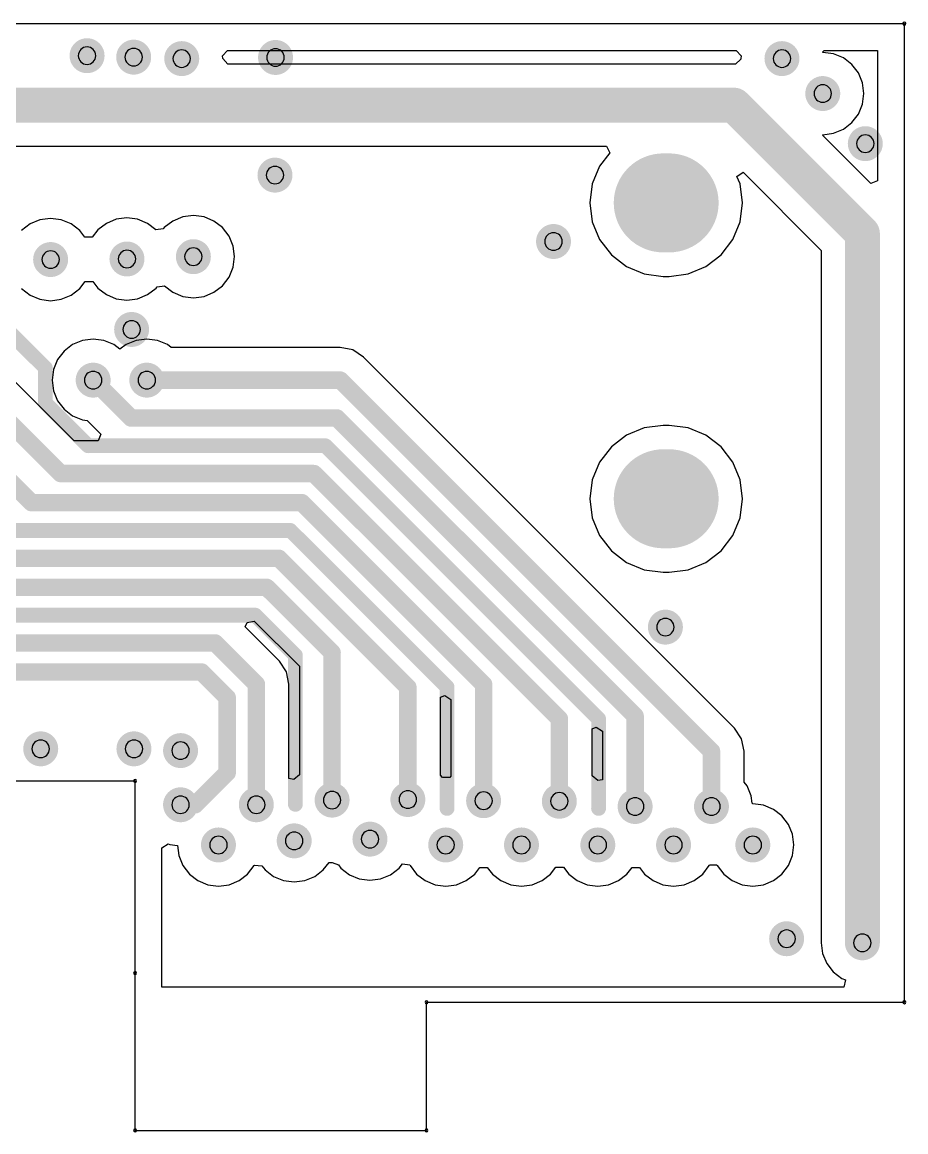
# Model space of a CAD drawing. Header units: inches. Extents: x 32166 to 66782, y 2386 to 7162.
# Drawn here: x 33131.7 to 33359.1, y 3474.4 to 3760.1 of the extents above; entities that cross this region are included whole.
import ezdxf

# ---------------------------------------------------------------- set-up
doc = ezdxf.new("R2010")
doc.units = ezdxf.units.IN
doc.header["$LTSCALE"] = 0.64311
doc.header["$MEASUREMENT"] = 0
for name, color, linetype in [('KEEPOUTLAYER', 6, 'CONTINUOUS'), ('MIDLAYER1', 16, 'CONTINUOUS'), ('MULTILAYER', 9, 'CONTINUOUS')]:
    doc.layers.add(name, color=color, linetype=linetype)

msp = doc.modelspace()

# ---------------------------------------------------------------- linework, layer by layer
at = {"layer": 'KEEPOUTLAYER'}
for p, q in [((32955.25, 3759.76), (33358.75, 3759.76)), ((33358.75, 3507.76), (33358.75, 3759.76)), ((32955.25, 3564.76), (33160.75, 3564.76)), ((33160.75, 3515.26), (33160.75, 3564.76)), ((33160.75, 3474.76), (33160.75, 3515.26)), ((33235.75, 3507.76), (33358.75, 3507.76)), ((33235.75, 3474.76), (33235.75, 3507.76)), ((33160.75, 3474.76), (33235.75, 3474.76))]:
    msp.add_line(p, q, dxfattribs=at)
for centre, start, end in [((33358.75, 3759.76), 0, 180), ((33358.75, 3759.76), 0, 180), ((33358.75, 3759.76), 180, 0), ((33358.75, 3759.76), 180, 0), ((33160.75, 3564.76), 0, 180), ((33160.75, 3564.76), 0, 180), ((33160.75, 3564.76), 180, 0), ((33160.75, 3564.76), 180, 0), ((33160.75, 3515.26), 0, 180), ((33160.75, 3515.26), 0, 180), ((33160.75, 3515.26), 180, 0), ((33160.75, 3515.26), 180, 0), ((33235.75, 3507.76), 0, 180), ((33235.75, 3507.76), 0, 180), ((33235.75, 3507.76), 180, 0), ((33235.75, 3507.76), 180, 0), ((33358.75, 3507.76), 0, 180), ((33358.75, 3507.76), 0, 180), ((33358.75, 3507.76), 180, 0), ((33358.75, 3507.76), 180, 0), ((33160.75, 3474.76), 0, 180), ((33160.75, 3474.76), 0, 180), ((33160.75, 3474.76), 180, 0), ((33160.75, 3474.76), 180, 0), ((33235.75, 3474.76), 0, 180), ((33235.75, 3474.76), 0, 180), ((33235.75, 3474.76), 180, 0), ((33235.75, 3474.76), 180, 0)]:
    msp.add_arc(centre, 0.375, start, end, dxfattribs=at)
at = {"layer": 'MIDLAYER1'}
for p, q in [((33183.25, 3751.45), (33184.51, 3752.88)), ((33184.51, 3752.88), (33315.49, 3752.88)), ((33315.49, 3752.88), (33316.75, 3751.45)), ((33337.75, 3752.47), (33338.11, 3752.88)), ((33337.75, 3752.35), (33337.75, 3752.47)), ((33340.49, 3751.99), (33337.75, 3752.35)), ((33338.11, 3752.88), (33351.87, 3752.88)), ((33343.05, 3750.93), (33340.49, 3751.99)), ((33351.87, 3752.88), (33351.87, 3719.31)), ((33183.34, 3750.76), (33183.25, 3751.45)), ((33184.58, 3749.35), (33183.34, 3750.76)), ((33314.95, 3749.35), (33184.58, 3749.35)), ((33315.33, 3749.3), (33314.95, 3749.35)), ((33316.67, 3750.65), (33315.33, 3749.3)), ((33316.75, 3751.45), (33316.66, 3750.76)), ((33316.66, 3750.76), (33316.67, 3750.65)), ((33345.24, 3749.25), (33343.05, 3750.93)), ((33346.92, 3747.06), (33345.24, 3749.25)), ((33347.98, 3744.5), (33346.92, 3747.06)), ((33348.34, 3741.76), (33347.98, 3744.5)), ((33347.98, 3739.02), (33348.34, 3741.76)), ((33346.92, 3736.47), (33347.98, 3739.02)), ((33345.24, 3734.27), (33346.92, 3736.47)), ((33340.49, 3731.53), (33343.05, 3732.59)), ((33343.05, 3732.59), (33345.24, 3734.27)), ((33337.67, 3731.02), (33337.75, 3731.17)), ((33350.11, 3718.58), (33337.67, 3731.02)), ((33337.75, 3731.17), (33340.49, 3731.53)), ((33123.14, 3728.17), (33282.09, 3728.17)), ((33282.93, 3726.46), (33280.32, 3723.06)), ((33282.09, 3728.17), (33282.93, 3726.46)), ((33280.32, 3723.06), (33278.43, 3718.5)), ((33315.67, 3720.42), (33317.25, 3721.48)), ((33317.25, 3721.48), (33337.36, 3701.38)), ((33278.43, 3718.5), (33277.79, 3713.61)), ((33316.47, 3718.5), (33315.67, 3720.42)), ((33317.11, 3713.61), (33316.47, 3718.5)), ((33351.87, 3719.31), (33350.11, 3718.58)), ((33277.79, 3713.61), (33278.43, 3708.71)), ((33316.47, 3708.71), (33317.11, 3713.61)), ((33136.26, 3709.24), (33133.71, 3708.18)), ((33139, 3709.6), (33136.26, 3709.24)), ((33141.74, 3709.24), (33139, 3709.6)), ((33144.3, 3708.18), (33141.74, 3709.24)), ((33155.91, 3709.39), (33153.36, 3708.33)), ((33158.65, 3709.75), (33155.91, 3709.39)), ((33161.39, 3709.39), (33158.65, 3709.75)), ((33163.95, 3708.33), (33161.39, 3709.39)), ((33173.01, 3709.99), (33170.45, 3708.93)), ((33175.75, 3710.35), (33173.01, 3709.99)), ((33178.49, 3709.99), (33175.75, 3710.35)), ((33181.05, 3708.93), (33178.49, 3709.99)), ((33133.71, 3708.18), (33131.51, 3706.5)), ((33146.49, 3706.5), (33144.3, 3708.18)), ((33147.82, 3704.77), (33146.49, 3706.5)), ((33151.16, 3706.65), (33149.72, 3704.77)), ((33153.36, 3708.33), (33151.16, 3706.65)), ((33166.12, 3706.67), (33163.95, 3708.33)), ((33168.01, 3706.92), (33166.12, 3706.67)), ((33168.26, 3707.25), (33168.01, 3706.92)), ((33170.45, 3708.93), (33168.26, 3707.25)), ((33183.24, 3707.25), (33181.05, 3708.93)), ((33184.92, 3705.06), (33183.24, 3707.25)), ((33278.43, 3708.71), (33280.32, 3704.15)), ((33314.58, 3704.15), (33316.47, 3708.71)), ((33149.72, 3704.77), (33147.82, 3704.77)), ((33185.98, 3702.5), (33184.92, 3705.06)), ((33280.32, 3704.15), (33283.33, 3700.23)), ((33311.57, 3700.23), (33314.58, 3704.15)), ((33186.34, 3699.76), (33185.98, 3702.5)), ((33337.36, 3701.38), (33337.36, 3523.06)), ((33185.98, 3697.02), (33186.34, 3699.76)), ((33283.33, 3700.23), (33287.24, 3697.23)), ((33307.65, 3697.23), (33311.57, 3700.23)), ((33184.92, 3694.47), (33185.98, 3697.02)), ((33287.24, 3697.23), (33291.8, 3695.34)), ((33291.8, 3695.34), (33296.7, 3694.69)), ((33298.2, 3694.69), (33303.09, 3695.34)), ((33303.09, 3695.34), (33307.65, 3697.23)), ((33146.49, 3691.52), (33147.93, 3693.4)), ((33147.93, 3693.4), (33149.84, 3693.4)), ((33149.84, 3693.4), (33151.16, 3691.67)), ((33166.14, 3691.67), (33166.4, 3692.01)), ((33166.4, 3692.01), (33168.28, 3692.26)), ((33168.28, 3692.26), (33170.45, 3690.59)), ((33181.05, 3690.59), (33183.24, 3692.27)), ((33183.24, 3692.27), (33184.92, 3694.47)), ((33296.7, 3694.69), (33298.2, 3694.69)), ((33131.51, 3691.52), (33133.71, 3689.84)), ((33133.71, 3689.84), (33136.26, 3688.78)), ((33141.74, 3688.78), (33144.3, 3689.84)), ((33144.3, 3689.84), (33146.49, 3691.52)), ((33151.16, 3691.67), (33153.36, 3689.99)), ((33153.36, 3689.99), (33155.91, 3688.93)), ((33161.39, 3688.93), (33163.95, 3689.99)), ((33163.95, 3689.99), (33166.14, 3691.67)), ((33170.45, 3690.59), (33173.01, 3689.53)), ((33173.01, 3689.53), (33175.75, 3689.17)), ((33175.75, 3689.17), (33178.49, 3689.53)), ((33178.49, 3689.53), (33181.05, 3690.59)), ((33136.26, 3688.78), (33139, 3688.42)), ((33139, 3688.42), (33141.74, 3688.78)), ((33155.91, 3688.93), (33158.65, 3688.57)), ((33158.65, 3688.57), (33161.39, 3688.93)), ((33147.21, 3678.19), (33144.66, 3677.13)), ((33149.95, 3678.55), (33147.21, 3678.19)), ((33152.69, 3678.19), (33149.95, 3678.55)), ((33155.25, 3677.13), (33152.69, 3678.19)), ((33161.01, 3678.19), (33158.45, 3677.13)), ((33163.75, 3678.55), (33161.01, 3678.19)), ((33166.49, 3678.19), (33163.75, 3678.55)), ((33169.05, 3677.13), (33166.49, 3678.19)), ((33142.46, 3675.45), (33140.78, 3673.26)), ((33144.66, 3677.13), (33142.46, 3675.45)), ((33156.85, 3675.9), (33155.25, 3677.13)), ((33158.45, 3677.13), (33156.85, 3675.9)), ((33170.04, 3676.37), (33169.05, 3677.13)), ((33213.55, 3676.37), (33170.04, 3676.37)), ((33216.77, 3675.73), (33213.55, 3676.37)), ((33219.5, 3673.91), (33216.77, 3675.73)), ((33140.78, 3673.26), (33139.72, 3670.7)), ((33315.05, 3578.36), (33219.5, 3673.91)), ((33145.09, 3652.31), (33127.94, 3669.47)), ((33139.72, 3670.7), (33139.36, 3667.96)), ((33139.36, 3667.96), (33139.72, 3665.22)), ((33139.72, 3665.22), (33140.78, 3662.67)), ((33140.78, 3662.67), (33142.46, 3660.47)), ((33142.46, 3660.47), (33144.66, 3658.79)), ((33144.66, 3658.79), (33147.21, 3657.73)), ((33147.21, 3657.73), (33148.45, 3657.57)), ((33148.45, 3657.57), (33151.94, 3654.07)), ((33291.8, 3655.67), (33287.24, 3653.78)), ((33296.7, 3656.32), (33291.8, 3655.67)), ((33298.2, 3656.32), (33296.7, 3656.32)), ((33303.09, 3655.67), (33298.2, 3656.32)), ((33307.65, 3653.78), (33303.09, 3655.67)), ((33151.21, 3652.31), (33145.09, 3652.31)), ((33151.94, 3654.07), (33151.21, 3652.31)), ((33287.24, 3653.78), (33283.33, 3650.78)), ((33311.57, 3650.78), (33307.65, 3653.78)), ((33283.33, 3650.78), (33280.32, 3646.86)), ((33314.58, 3646.86), (33311.57, 3650.78)), ((33280.32, 3646.86), (33278.43, 3642.3)), ((33316.47, 3642.3), (33314.58, 3646.86)), ((33278.43, 3642.3), (33277.79, 3637.41)), ((33317.11, 3637.41), (33316.47, 3642.3)), ((33277.79, 3637.41), (33278.43, 3632.51)), ((33316.47, 3632.51), (33317.11, 3637.41)), ((33278.43, 3632.51), (33280.32, 3627.95)), ((33314.58, 3627.95), (33316.47, 3632.51)), ((33280.32, 3627.95), (33283.33, 3624.03)), ((33311.57, 3624.03), (33314.58, 3627.95)), ((33283.33, 3624.03), (33287.24, 3621.03)), ((33307.65, 3621.03), (33311.57, 3624.03)), ((33287.24, 3621.03), (33291.8, 3619.14)), ((33303.09, 3619.14), (33307.65, 3621.03)), ((33291.8, 3619.14), (33296.7, 3618.49)), ((33296.7, 3618.49), (33298.2, 3618.49)), ((33298.2, 3618.49), (33303.09, 3619.14)), ((33189.09, 3604.42), (33189.55, 3605.53)), ((33197.9, 3595.61), (33189.09, 3604.42)), ((33189.55, 3605.53), (33191.42, 3605.91)), ((33191.42, 3605.91), (33203.04, 3594.28)), ((33199.72, 3592.88), (33197.9, 3595.61)), ((33200.36, 3589.66), (33199.72, 3592.88)), ((33203.04, 3594.28), (33203.04, 3566.33)), ((33200.36, 3565.36), (33200.36, 3589.66)), ((33239.36, 3586.32), (33240.46, 3586.77)), ((33239.36, 3566.25), (33239.36, 3586.32)), ((33240.46, 3586.77), (33242.04, 3585.71)), ((33242.04, 3585.71), (33242.04, 3565.95)), ((33278.36, 3578.16), (33279.46, 3578.61)), ((33278.36, 3566.03), (33278.36, 3578.16)), ((33279.46, 3578.61), (33281.04, 3577.55)), ((33316.87, 3575.63), (33315.05, 3578.36)), ((33281.04, 3577.55), (33281.04, 3565.06)), ((33317.51, 3572.41), (33316.87, 3575.63)), ((33317.51, 3564.45), (33317.51, 3572.41)), ((33203.04, 3566.33), (33201.57, 3565.12)), ((33239.86, 3565.6), (33239.36, 3566.25)), ((33201.57, 3565.12), (33200.36, 3565.36)), ((33241.77, 3565.6), (33239.86, 3565.6)), ((33242.04, 3565.95), (33241.77, 3565.6)), ((33279.83, 3564.82), (33278.36, 3566.03)), ((33281.04, 3565.06), (33279.83, 3564.82)), ((33318.27, 3563.46), (33317.51, 3564.45)), ((33319.33, 3560.9), (33318.27, 3563.46)), ((33319.58, 3558.98), (33319.33, 3560.9)), ((33319.75, 3558.85), (33319.58, 3558.98)), ((33322.49, 3558.49), (33319.75, 3558.85)), ((33325.05, 3557.43), (33322.49, 3558.49)), ((33327.24, 3555.75), (33325.05, 3557.43)), ((33328.92, 3553.56), (33327.24, 3555.75)), ((33329.98, 3551), (33328.92, 3553.56)), ((33330.34, 3548.26), (33329.98, 3551)), ((33167.63, 3547.53), (33169.22, 3548.59)), ((33167.63, 3511.65), (33167.63, 3547.53)), ((33169.22, 3548.59), (33169.71, 3548.38)), ((33169.71, 3548.38), (33171.63, 3548.13)), ((33171.63, 3548.13), (33171.97, 3545.52)), ((33329.98, 3545.52), (33330.34, 3548.26)), ((33171.97, 3545.52), (33173.03, 3542.97)), ((33209.19, 3541.82), (33210.67, 3543.76)), ((33210.67, 3543.76), (33211.51, 3543.76)), ((33211.51, 3543.76), (33213.07, 3543.11)), ((33228.69, 3542.27), (33229.56, 3543.41)), ((33229.56, 3543.41), (33231.45, 3543.16)), ((33328.92, 3542.97), (33329.98, 3545.52)), ((33173.03, 3542.97), (33174.71, 3540.77)), ((33174.71, 3540.77), (33176.91, 3539.09)), ((33187.5, 3539.09), (33189.69, 3540.77)), ((33189.69, 3540.77), (33191.37, 3542.97)), ((33191.37, 3542.97), (33191.49, 3543.07)), ((33191.37, 3542.97), (33191.37, 3542.97)), ((33191.37, 3542.97), (33191.37, 3542.97)), ((33191.49, 3543.07), (33193.38, 3542.9)), ((33193.38, 3542.9), (33194.21, 3541.82)), ((33194.21, 3541.82), (33196.41, 3540.14)), ((33207, 3540.14), (33209.19, 3541.82)), ((33213.07, 3543.11), (33213.71, 3542.27)), ((33213.71, 3542.27), (33215.91, 3540.59)), ((33215.91, 3540.59), (33218.46, 3539.53)), ((33223.94, 3539.53), (33226.5, 3540.59)), ((33226.5, 3540.59), (33228.69, 3542.27)), ((33231.45, 3543.16), (33231.53, 3542.97)), ((33231.53, 3542.97), (33233.21, 3540.77)), ((33233.21, 3540.77), (33235.41, 3539.09)), ((33246, 3539.09), (33248.19, 3540.77)), ((33248.19, 3540.77), (33249.5, 3542.48)), ((33249.5, 3542.48), (33251.4, 3542.48)), ((33251.4, 3542.48), (33252.71, 3540.77)), ((33252.71, 3540.77), (33254.91, 3539.09)), ((33265.5, 3539.09), (33267.69, 3540.77)), ((33267.69, 3540.77), (33269.07, 3542.58)), ((33269.07, 3542.58), (33270.98, 3542.58)), ((33270.98, 3542.58), (33272.36, 3540.77)), ((33272.36, 3540.77), (33274.56, 3539.09)), ((33285.15, 3539.09), (33287.34, 3540.77)), ((33287.34, 3540.77), (33288.65, 3542.48)), ((33288.65, 3542.48), (33290.55, 3542.48)), ((33290.55, 3542.48), (33291.86, 3540.77)), ((33291.86, 3540.77), (33294.06, 3539.09)), ((33304.65, 3539.09), (33306.84, 3540.77)), ((33306.84, 3540.77), (33308.52, 3542.97)), ((33308.52, 3542.97), (33308.6, 3543.15)), ((33308.6, 3543.15), (33310.5, 3543.15)), ((33310.5, 3543.15), (33310.58, 3542.97)), ((33310.58, 3542.97), (33312.26, 3540.77)), ((33312.26, 3540.77), (33314.45, 3539.09)), ((33325.05, 3539.09), (33327.24, 3540.77)), ((33327.24, 3540.77), (33328.92, 3542.97)), ((33176.91, 3539.09), (33179.46, 3538.03)), ((33179.46, 3538.03), (33182.2, 3537.67)), ((33182.2, 3537.67), (33184.94, 3538.03)), ((33184.94, 3538.03), (33187.5, 3539.09)), ((33196.41, 3540.14), (33198.96, 3539.08)), ((33198.96, 3539.08), (33201.7, 3538.72)), ((33201.7, 3538.72), (33204.44, 3539.08)), ((33204.44, 3539.08), (33207, 3540.14)), ((33218.46, 3539.53), (33221.2, 3539.17)), ((33221.2, 3539.17), (33223.94, 3539.53)), ((33235.41, 3539.09), (33237.96, 3538.03)), ((33237.96, 3538.03), (33240.7, 3537.67)), ((33240.7, 3537.67), (33243.44, 3538.03)), ((33243.44, 3538.03), (33246, 3539.09)), ((33254.91, 3539.09), (33257.46, 3538.03)), ((33257.46, 3538.03), (33260.2, 3537.67)), ((33260.2, 3537.67), (33262.94, 3538.03)), ((33262.94, 3538.03), (33265.5, 3539.09)), ((33274.56, 3539.09), (33277.11, 3538.03)), ((33277.11, 3538.03), (33279.85, 3537.67)), ((33279.85, 3537.67), (33282.59, 3538.03)), ((33282.59, 3538.03), (33285.15, 3539.09)), ((33294.06, 3539.09), (33296.61, 3538.03)), ((33296.61, 3538.03), (33299.35, 3537.67)), ((33299.35, 3537.67), (33302.09, 3538.03)), ((33302.09, 3538.03), (33304.65, 3539.09)), ((33314.45, 3539.09), (33317.01, 3538.03)), ((33317.01, 3538.03), (33319.75, 3537.67)), ((33319.75, 3537.67), (33322.49, 3538.03)), ((33322.49, 3538.03), (33325.05, 3539.09)), ((33337.36, 3523.06), (33337.72, 3520.32)), ((33337.72, 3520.32), (33338.78, 3517.77)), ((33338.78, 3517.77), (33340.46, 3515.57)), ((33340.46, 3515.57), (33342.66, 3513.89)), ((33342.66, 3513.89), (33343.57, 3513.51)), ((33343.57, 3513.51), (33343.2, 3511.65)), ((33343.2, 3511.65), (33167.63, 3511.65))]:
    msp.add_line(p, q, dxfattribs=at)
for points, const_width in [([(33146.13, 3751.51, 1), (33150.63, 3751.51, 1)], 4.5), ([(33158.13, 3751.14, 1), (33162.63, 3751.14, 1)], 4.5), ([(33170.5, 3750.76, 1), (33175, 3750.76, 1)], 4.5), ([(33194.65, 3751.06, 1), (33199.15, 3751.06, 1)], 4.5), ([(33325, 3750.76, 1), (33329.5, 3750.76, 1)], 4.5), ([(33335.5, 3741.76, 1), (33340, 3741.76, 1)], 4.5), ([(33312.7, 3738.76, 1), (33317.2, 3738.76, 1)], 4.5), ([(33312.7, 3738.76, 1), (33317.2, 3738.76, 1)], 4.5), ([(33346.45, 3728.86, 1), (33350.95, 3728.86, 1)], 4.5), ([(33296.7, 3707.23, 1), (33296.7, 3719.98, 1)], 12.75), ([(33298.2, 3707.23, 1), (33298.2, 3719.98, 1)], 12.75), ([(33194.5, 3720.76, 1), (33199, 3720.76, 1)], 4.5), ([(33345.7, 3705.76, 1), (33350.2, 3705.76, 1)], 4.5), ([(33345.7, 3705.76, 1), (33350.2, 3705.76, 1)], 4.5), ([(33266.2, 3703.66, 1), (33270.7, 3703.66, 1)], 4.5), ([(33136.75, 3699.01, 1), (33141.25, 3699.01, 1)], 4.5), ([(33156.4, 3699.16, 1), (33160.9, 3699.16, 1)], 4.5), ([(33173.5, 3699.76, 1), (33178, 3699.76, 1)], 4.5), ([(33157.6, 3681.01, 1), (33162.1, 3681.01, 1)], 4.5), ([(33136.67, 3671.14, 1), (33138.57, 3671.14, 1)], 1.91), ([(33136.67, 3671.14, 1), (33138.57, 3671.14, 1)], 1.91), ([(33147.7, 3667.96, 1), (33152.2, 3667.96, 1)], 4.5), ([(33161.5, 3667.96, 1), (33166, 3667.96, 1)], 4.5), ([(33148.83, 3667.96, 1), (33151.08, 3667.96, 1)], 2.25), ([(33162.63, 3667.96, 1), (33164.88, 3667.96, 1)], 2.25), ([(33212.43, 3667.96, 1), (33214.68, 3667.96, 1)], 2.25), ([(33212.43, 3667.96, 1), (33214.68, 3667.96, 1)], 2.25), ([(33136.67, 3662.11, 1), (33138.57, 3662.11, 1)], 1.91), ([(33136.67, 3662.11, 1), (33138.57, 3662.11, 1)], 1.91), ([(33158.58, 3658.21, 1), (33160.83, 3658.21, 1)], 2.25), ([(33158.58, 3658.21, 1), (33160.83, 3658.21, 1)], 2.25), ([(33211.57, 3658.21, 1), (33213.82, 3658.21, 1)], 2.25), ([(33211.57, 3658.21, 1), (33213.82, 3658.21, 1)], 2.25), ([(33147.72, 3651.06, 1), (33149.63, 3651.06, 1)], 1.91), ([(33147.72, 3651.06, 1), (33149.63, 3651.06, 1)], 1.91), ([(33208.78, 3651.06, 1), (33210.68, 3651.06, 1)], 1.91), ([(33208.78, 3651.06, 1), (33210.68, 3651.06, 1)], 1.91), ([(33296.7, 3631.03, 1), (33296.7, 3643.78, 1)], 12.75), ([(33298.2, 3631.03, 1), (33298.2, 3643.78, 1)], 12.75), ([(33140.49, 3643.9, 1), (33142.74, 3643.9, 1)], 2.25), ([(33140.49, 3643.9, 1), (33142.74, 3643.9, 1)], 2.25), ([(33205.64, 3643.9, 1), (33207.89, 3643.9, 1)], 2.25), ([(33205.64, 3643.9, 1), (33207.89, 3643.9, 1)], 2.25), ([(33132.99, 3636.4, 1), (33135.24, 3636.4, 1)], 2.25), ([(33132.99, 3636.4, 1), (33135.24, 3636.4, 1)], 2.25), ([(33202.54, 3636.4, 1), (33204.79, 3636.4, 1)], 2.25), ([(33202.54, 3636.4, 1), (33204.79, 3636.4, 1)], 2.25), ([(33199.74, 3629.25, 1), (33201.65, 3629.25, 1)], 1.91), ([(33199.74, 3629.25, 1), (33201.65, 3629.25, 1)], 1.91), ([(33196.61, 3622.09, 1), (33198.86, 3622.09, 1)], 2.25), ([(33196.61, 3622.09, 1), (33198.86, 3622.09, 1)], 2.25), ([(33193.5, 3614.59, 1), (33195.75, 3614.59, 1)], 2.25), ([(33193.5, 3614.59, 1), (33195.75, 3614.59, 1)], 2.25), ([(33190.71, 3607.44, 1), (33192.62, 3607.44, 1)], 1.91), ([(33190.71, 3607.44, 1), (33192.62, 3607.44, 1)], 1.91), ([(33295, 3604.36, 1), (33299.5, 3604.36, 1)], 4.5), ([(33180.21, 3600.28, 1), (33182.46, 3600.28, 1)], 2.25), ([(33180.21, 3600.28, 1), (33182.46, 3600.28, 1)], 2.25), ([(33201.05, 3597.1, 1), (33202.95, 3597.1, 1)], 1.91), ([(33201.05, 3597.1, 1), (33202.95, 3597.1, 1)], 1.91), ([(33210.33, 3597.77, 1), (33212.58, 3597.77, 1)], 2.25), ([(33210.33, 3597.77, 1), (33212.58, 3597.77, 1)], 2.25), ([(33176.76, 3592.78, 1), (33179.01, 3592.78, 1)], 2.25), ([(33176.76, 3592.78, 1), (33179.01, 3592.78, 1)], 2.25), ([(33190.83, 3589.66, 1), (33193.08, 3589.66, 1)], 2.25), ([(33190.83, 3589.66, 1), (33193.08, 3589.66, 1)], 2.25), ([(33229.83, 3588.88, 1), (33232.08, 3588.88, 1)], 2.25), ([(33229.83, 3588.88, 1), (33232.08, 3588.88, 1)], 2.25), ([(33240.09, 3588.9, 1), (33242, 3588.9, 1)], 1.91), ([(33240.09, 3588.9, 1), (33242, 3588.9, 1)], 1.91), ([(33249.33, 3589.61, 1), (33251.58, 3589.61, 1)], 2.25), ([(33249.33, 3589.61, 1), (33251.58, 3589.61, 1)], 2.25), ([(33183.33, 3586.21, 1), (33185.58, 3586.21, 1)], 2.25), ([(33183.33, 3586.21, 1), (33185.58, 3586.21, 1)], 2.25), ([(33288.33, 3581.46, 1), (33290.58, 3581.46, 1)], 2.25), ([(33288.33, 3581.46, 1), (33290.58, 3581.46, 1)], 2.25), ([(33268.83, 3580.72, 1), (33271.08, 3580.72, 1)], 2.25), ([(33268.83, 3580.72, 1), (33271.08, 3580.72, 1)], 2.25), ([(33279.09, 3580.74, 1), (33281, 3580.74, 1)], 1.91), ([(33279.09, 3580.74, 1), (33281, 3580.74, 1)], 1.91), ([(33134.2, 3573.01, 1), (33138.7, 3573.01, 1)], 4.5), ([(33158.2, 3573.01, 1), (33162.7, 3573.01, 1)], 4.5), ([(33170.2, 3572.56, 1), (33174.7, 3572.56, 1)], 4.5), ([(33307.98, 3572.41, 1), (33310.23, 3572.41, 1)], 2.25), ([(33307.98, 3572.41, 1), (33310.23, 3572.41, 1)], 2.25), ([(33183.33, 3566.86, 1), (33185.58, 3566.86, 1)], 2.25), ([(33183.33, 3566.86, 1), (33185.58, 3566.86, 1)], 2.25), ([(33209.2, 3559.81, 1), (33213.7, 3559.81, 1)], 4.5), ([(33228.7, 3559.96, 1), (33233.2, 3559.96, 1)], 4.5), ([(33248.2, 3559.66, 1), (33252.7, 3559.66, 1)], 4.5), ([(33267.7, 3559.51, 1), (33272.2, 3559.51, 1)], 4.5), ([(33170.2, 3558.61, 1), (33174.7, 3558.61, 1)], 4.5), ([(33171.33, 3558.61, 1), (33173.58, 3558.61, 1)], 2.25), ([(33175.08, 3558.61, 1), (33177.33, 3558.61, 1)], 2.25), ([(33175.08, 3558.61, 1), (33177.33, 3558.61, 1)], 2.25), ([(33189.7, 3558.61, 1), (33194.2, 3558.61, 1)], 4.5), ([(33190.83, 3558.61, 1), (33193.08, 3558.61, 1)], 2.25), ([(33201.05, 3558.72, 1), (33202.95, 3558.72, 1)], 1.91), ([(33210.33, 3559.81, 1), (33212.58, 3559.81, 1)], 2.25), ([(33229.83, 3559.96, 1), (33232.08, 3559.96, 1)], 2.25), ([(33249.33, 3559.66, 1), (33251.58, 3559.66, 1)], 2.25), ([(33268.83, 3559.51, 1), (33271.08, 3559.51, 1)], 2.25), ([(33287.2, 3558.16, 1), (33291.7, 3558.16, 1)], 4.5), ([(33306.85, 3558.16, 1), (33311.35, 3558.16, 1)], 4.5), ([(33240.09, 3557.67, 1), (33242, 3557.67, 1)], 1.91), ([(33279.09, 3557.67, 1), (33281, 3557.67, 1)], 1.91), ([(33288.33, 3558.16, 1), (33290.58, 3558.16, 1)], 2.25), ([(33307.98, 3558.16, 1), (33310.23, 3558.16, 1)], 2.25), ([(33179.95, 3548.26, 1), (33184.45, 3548.26, 1)], 4.5), ([(33199.45, 3549.31, 1), (33203.95, 3549.31, 1)], 4.5), ([(33218.95, 3549.76, 1), (33223.45, 3549.76, 1)], 4.5), ([(33238.45, 3548.26, 1), (33242.95, 3548.26, 1)], 4.5), ([(33257.95, 3548.26, 1), (33262.45, 3548.26, 1)], 4.5), ([(33277.6, 3548.26, 1), (33282.1, 3548.26, 1)], 4.5), ([(33297.1, 3548.26, 1), (33301.6, 3548.26, 1)], 4.5), ([(33317.5, 3548.26, 1), (33322, 3548.26, 1)], 4.5), ([(33326.2, 3524.11, 1), (33330.7, 3524.11, 1)], 4.5), ([(33345.7, 3523.06, 1), (33350.2, 3523.06, 1)], 4.5), ([(33345.7, 3523.06, 1), (33350.2, 3523.06, 1)], 4.5)]:
    msp.add_lwpolyline(points, format="xyb", close=True, dxfattribs=dict(at, const_width=const_width))
for points, const_width in [([(33118.75, 3738.76), (33314.95, 3738.76)], 9), ([(33314.95, 3738.76), (33347.95, 3705.76)], 9), ([(33298.2, 3713.61), (33296.7, 3713.61)], 25.5), ([(33347.95, 3523.06), (33347.95, 3705.76)], 9), ([(33127.3, 3681.46), (33137.62, 3671.14)], 3.81), ([(33137.62, 3662.11), (33137.62, 3671.14)], 3.81), ([(33102.55, 3667.96), (33134.11, 3636.4)], 4.5), ([(33117.55, 3667.96), (33141.61, 3643.9)], 4.5), ([(33149.95, 3667.96), (33159.7, 3658.21)], 4.5), ([(33163.75, 3667.96), (33213.55, 3667.96)], 4.5), ([(33213.55, 3667.96), (33309.1, 3572.41)], 4.5), ([(33137.62, 3662.11), (33148.68, 3651.06)], 3.81), ([(33159.7, 3658.21), (33212.69, 3658.21)], 4.5), ([(33212.69, 3658.21), (33289.45, 3581.46)], 4.5), ([(33148.68, 3651.06), (33209.73, 3651.06)], 3.81), ([(33209.73, 3651.06), (33280.05, 3580.74)], 3.81), ([(33298.2, 3637.41), (33296.7, 3637.41)], 25.5), ([(33141.61, 3643.9), (33206.77, 3643.9)], 4.5), ([(33206.77, 3643.9), (33269.95, 3580.72)], 4.5), ([(33134.11, 3636.4), (33203.66, 3636.4)], 4.5), ([(33203.66, 3636.4), (33250.45, 3589.61)], 4.5), ([(33127.96, 3629.25), (33200.7, 3629.25)], 3.81), ([(33200.7, 3629.25), (33241.05, 3588.9)], 3.81), ([(33120.52, 3622.09), (33197.73, 3622.09)], 4.5), ([(33197.73, 3622.09), (33230.95, 3588.88)], 4.5), ([(33117.41, 3614.59), (33194.63, 3614.59)], 4.5), ([(33194.63, 3614.59), (33211.45, 3597.77)], 4.5), ([(33114.45, 3607.44), (33191.66, 3607.44)], 3.81), ([(33191.66, 3607.44), (33202, 3597.1)], 3.81), ([(33111.49, 3600.28), (33181.33, 3600.28)], 4.5), ([(33181.33, 3600.28), (33191.95, 3589.66)], 4.5), ([(33202, 3558.72), (33202, 3597.1)], 3.81), ([(33211.45, 3559.81), (33211.45, 3597.77)], 4.5), ([(33108.38, 3592.78), (33177.88, 3592.78)], 4.5), ([(33177.88, 3592.78), (33184.45, 3586.21)], 4.5), ([(33191.95, 3558.61), (33191.95, 3589.66)], 4.5), ([(33230.95, 3559.96), (33230.95, 3588.88)], 4.5), ([(33241.05, 3557.67), (33241.05, 3588.9)], 3.81), ([(33250.45, 3559.66), (33250.45, 3589.61)], 4.5), ([(33184.45, 3566.86), (33184.45, 3586.21)], 4.5), ([(33289.45, 3558.16), (33289.45, 3581.46)], 4.5), ([(33269.95, 3559.51), (33269.95, 3580.72)], 4.5), ([(33280.05, 3557.67), (33280.05, 3580.74)], 3.81), ([(33309.1, 3558.16), (33309.1, 3572.41)], 4.5), ([(33176.2, 3558.61), (33184.45, 3566.86)], 4.5), ([(33172.45, 3558.61), (33176.2, 3558.61)], 4.5)]:
    msp.add_lwpolyline(points, dxfattribs=dict(at, const_width=const_width))
at = {"layer": 'MULTILAYER', "const_width": 25.5}
for points in [[(33298.2, 3713.61), (33296.7, 3713.61)], [(33298.2, 3637.41), (33296.7, 3637.41)]]:
    msp.add_lwpolyline(points, dxfattribs=at)
at = {"layer": 'MULTILAYER', "const_width": 12.75}
for points in [[(33296.7, 3707.23, 1), (33296.7, 3719.98, 1)], [(33298.2, 3707.23, 1), (33298.2, 3719.98, 1)], [(33296.7, 3631.03, 1), (33296.7, 3643.78, 1)], [(33298.2, 3631.03, 1), (33298.2, 3643.78, 1)]]:
    msp.add_lwpolyline(points, format="xyb", close=True, dxfattribs=at)
at = {"layer": 'MULTILAYER'}
for centre, start, end in [((33148.38, 3751.51), 0, 180), ((33160.38, 3751.14), 0, 180), ((33172.75, 3750.76), 0, 180), ((33196.9, 3751.06), 0, 180), ((33327.25, 3750.76), 0, 180), ((33148.38, 3751.51), 180, 0), ((33160.38, 3751.14), 180, 0), ((33172.75, 3750.76), 180, 0), ((33196.9, 3751.06), 180, 0), ((33327.25, 3750.76), 180, 0), ((33337.75, 3741.76), 0, 180), ((33337.75, 3741.76), 180, 0), ((33348.7, 3728.86), 0, 180), ((33348.7, 3728.86), 180, 0), ((33196.75, 3720.76), 0, 180), ((33196.75, 3720.76), 180, 0), ((33268.45, 3703.66), 0, 180), ((33268.45, 3703.66), 180, 0), ((33139, 3699.01), 0, 180), ((33158.65, 3699.16), 0, 180), ((33175.75, 3699.76), 0, 180), ((33139, 3699.01), 180, 0), ((33158.65, 3699.16), 180, 0), ((33175.75, 3699.76), 180, 0), ((33159.85, 3681.01), 0, 180), ((33159.85, 3681.01), 180, 0), ((33149.95, 3667.96), 0, 180), ((33163.75, 3667.96), 0, 180), ((33149.95, 3667.96), 180, 0), ((33163.75, 3667.96), 180, 0), ((33297.25, 3604.36), 0, 180), ((33297.25, 3604.36), 180, 0), ((33136.45, 3573.01), 0, 180), ((33160.45, 3573.01), 0, 180), ((33172.45, 3572.56), 0, 180), ((33136.45, 3573.01), 180, 0), ((33160.45, 3573.01), 180, 0), ((33172.45, 3572.56), 180, 0), ((33172.45, 3558.61), 0, 180), ((33191.95, 3558.61), 0, 180), ((33211.45, 3559.81), 0, 180), ((33230.95, 3559.96), 0, 180), ((33250.45, 3559.66), 0, 180), ((33269.95, 3559.51), 0, 180), ((33172.45, 3558.61), 180, 0), ((33191.95, 3558.61), 180, 0), ((33211.45, 3559.81), 180, 0), ((33230.95, 3559.96), 180, 0), ((33250.45, 3559.66), 180, 0), ((33269.95, 3559.51), 180, 0), ((33289.45, 3558.16), 0, 180), ((33289.45, 3558.16), 180, 0), ((33309.1, 3558.16), 0, 180), ((33309.1, 3558.16), 180, 0), ((33221.2, 3549.76), 0, 180), ((33182.2, 3548.26), 0, 180), ((33201.7, 3549.31), 0, 180), ((33201.7, 3549.31), 180, 0), ((33221.2, 3549.76), 180, 0), ((33240.7, 3548.26), 0, 180), ((33260.2, 3548.26), 0, 180), ((33279.85, 3548.26), 0, 180), ((33299.35, 3548.26), 0, 180), ((33319.75, 3548.26), 0, 180), ((33182.2, 3548.26), 180, 0), ((33240.7, 3548.26), 180, 0), ((33260.2, 3548.26), 180, 0), ((33279.85, 3548.26), 180, 0), ((33299.35, 3548.26), 180, 0), ((33319.75, 3548.26), 180, 0), ((33328.45, 3524.11), 0, 180), ((33328.45, 3524.11), 180, 0), ((33347.95, 3523.06), 0, 180), ((33347.95, 3523.06), 180, 0)]:
    msp.add_arc(centre, 2.25, start, end, dxfattribs=at)

doc.saveas('drawing.dxf')
